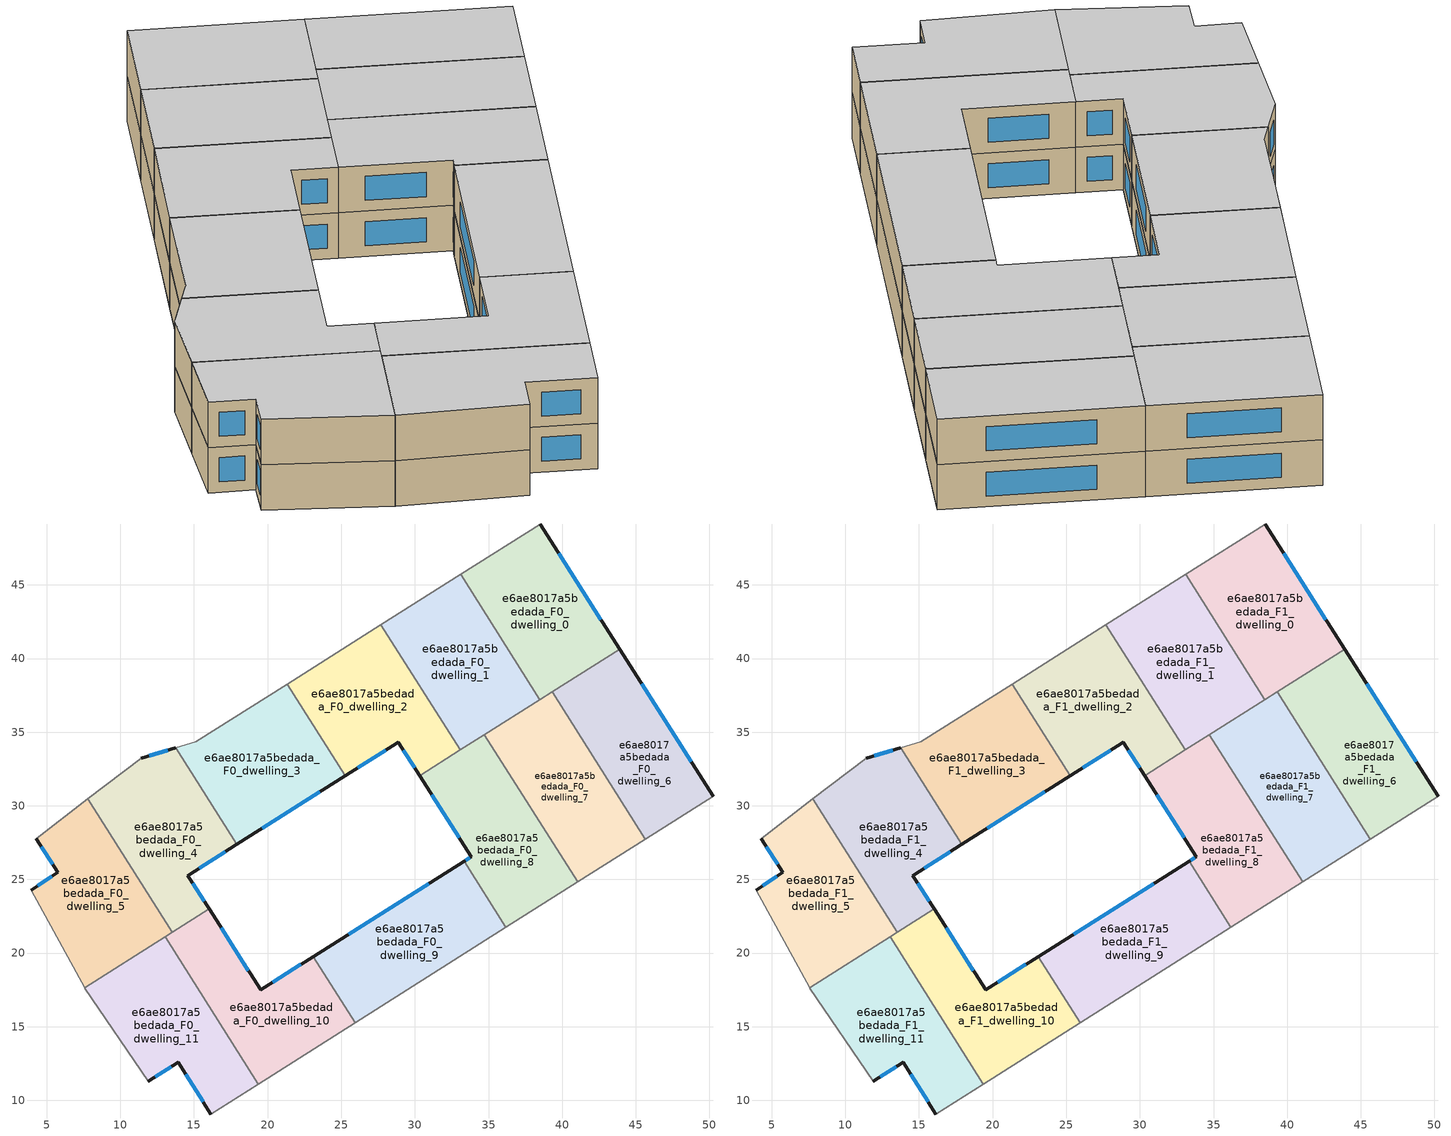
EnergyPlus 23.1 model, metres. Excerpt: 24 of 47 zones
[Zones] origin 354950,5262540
e6ae8017a5bedada_F0_dwelling_0
 floor ground (EU_floor_Construction): 38.5,49.13 43.91,40.64 38.49,37.21 33.1,45.72 z0
 wall outside (EU_wall_Construction): 43.91,40.64 38.5,49.13 z0:3
 wall to e6ae8017a5bedada_F0_dwelling_1 (EU_wall_Construction): 33.1,45.72 38.49,37.21 z0:3
 wall adiabatic (EU_wall_Construction): 38.5,49.13 33.1,45.72 z0:3
 wall to e6ae8017a5bedada_F0_dwelling_6 (EU_wall_Construction): 39.32,37.74 43.91,40.64 z0:3
 wall to e6ae8017a5bedada_F0_dwelling_7 (EU_wall_Construction): 38.49,37.21 39.32,37.74 z0:3
 window (EU_Window_Construction): 42.64,42.64 39.77,47.14 z0.7:2.3
e6ae8017a5bedada_F0_dwelling_1
 floor ground (EU_floor_Construction): 33.1,45.72 38.49,37.21 33.08,33.79 27.7,42.3 z0
 wall to e6ae8017a5bedada_F0_dwelling_2 (EU_wall_Construction): 27.7,42.3 33.08,33.79 z0:3
 wall adiabatic (EU_wall_Construction): 33.1,45.72 27.7,42.3 z0:3
 wall to e6ae8017a5bedada_F0_dwelling_7 (EU_wall_Construction): 34.72,34.83 38.49,37.21 z0:3
 wall to e6ae8017a5bedada_F0_dwelling_8 (EU_wall_Construction): 33.08,33.79 34.72,34.83 z0:3
e6ae8017a5bedada_F0_dwelling_10
 floor ground (EU_floor_Construction): 23.09,19.75 25.93,15.26 19.36,11.1 13.03,21.1 16.02,22.99 19.52,17.49 z0
 wall outside (EU_wall_Construction): 23.09,19.75 19.52,17.49 16.02,22.99 z0:3
 wall to e6ae8017a5bedada_F0_dwelling_9 (EU_wall_Construction): 25.93,15.26 23.09,19.75 z0:3
 wall adiabatic (EU_wall_Construction): 19.36,11.1 25.93,15.26 z0:3
 wall to e6ae8017a5bedada_F0_dwelling_11 (EU_wall_Construction): 13.03,21.1 19.36,11.1 z0:3
 wall to e6ae8017a5bedada_F0_dwelling_4 (EU_wall_Construction): 16.02,22.99 13.52,21.41 z0:3
 wall to e6ae8017a5bedada_F0_dwelling_5 (EU_wall_Construction): 13.52,21.41 13.03,21.1 z0:3
 window (EU_Window_Construction): 18.7,18.78 16.84,21.7 / 22.26,19.22 20.36,18.02 z0.7:2.3
e6ae8017a5bedada_F0_dwelling_11
 floor ground (EU_floor_Construction): 13.03,21.1 19.36,11.1 16.15,9.07 13.91,12.58 11.9,11.31 7.58,17.61 7.57,17.64 z0
 wall outside (EU_wall_Construction): 11.9,11.31 13.91,12.58 16.15,9.07 z0:3
 wall adiabatic (EU_wall_Construction): 16.15,9.07 19.36,11.1 / 7.57,17.64 7.58,17.61 11.9,11.31 z0:3
 wall to e6ae8017a5bedada_F0_dwelling_5 (EU_wall_Construction): 13.03,21.1 7.57,17.64 z0:3
 window (EU_Window_Construction): 14.44,11.76 15.62,9.89 / 12.37,11.61 13.44,12.28 z0.7:2.3
e6ae8017a5bedada_F0_dwelling_2
 floor ground (EU_floor_Construction): 27.7,42.3 33.08,33.79 30.32,32.04 28.88,34.32 25.27,32.03 21.32,38.26 z0
 wall outside (EU_wall_Construction): 25.27,32.03 28.88,34.32 30.32,32.04 z0:3
 wall to e6ae8017a5bedada_F0_dwelling_3 (EU_wall_Construction): 21.32,38.26 25.27,32.03 z0:3
 wall adiabatic (EU_wall_Construction): 27.7,42.3 21.32,38.26 z0:3
 wall to e6ae8017a5bedada_F0_dwelling_8 (EU_wall_Construction): 30.32,32.04 33.08,33.79 z0:3
 window (EU_Window_Construction): 29.22,33.78 29.98,32.58 / 26.12,32.57 28.03,33.78 z0.7:2.3
e6ae8017a5bedada_F0_dwelling_3
 floor ground (EU_floor_Construction): 21.32,38.26 25.27,32.03 17.92,27.38 13.77,33.94 15.12,34.34 z0
 wall outside (EU_wall_Construction): 17.92,27.38 25.27,32.03 z0:3
 wall to e6ae8017a5bedada_F0_dwelling_4 (EU_wall_Construction): 13.77,33.94 17.92,27.38 z0:3
 wall adiabatic (EU_wall_Construction): 21.32,38.26 15.12,34.34 13.77,33.94 z0:3
 window (EU_Window_Construction): 19.64,28.47 23.54,30.94 z0.7:2.3
e6ae8017a5bedada_F0_dwelling_4
 floor ground (EU_floor_Construction): 13.77,33.94 17.92,27.38 14.58,25.26 16.02,22.99 13.53,21.41 7.8,30.46 11.41,33.24 z0
 wall outside (EU_wall_Construction): 16.02,22.99 14.58,25.26 17.92,27.38 / 13.77,33.94 11.41,33.24 z0:3
 wall to e6ae8017a5bedada_F0_dwelling_5 (EU_wall_Construction): 7.8,30.46 13.53,21.41 z0:3
 wall adiabatic (EU_wall_Construction): 11.41,33.24 7.8,30.46 z0:3
 window (EU_Window_Construction): 15.36,25.76 17.13,26.88 / 15.68,23.52 14.91,24.73 / 13.21,33.77 11.96,33.4 z0.7:2.3
e6ae8017a5bedada_F0_dwelling_5
 floor ground (EU_floor_Construction): 7.8,30.46 13.53,21.41 7.57,17.64 3.95,24.27 5.76,25.49 4.29,27.76 z0
 wall outside (EU_wall_Construction): 4.29,27.76 5.76,25.49 3.95,24.27 z0:3
 wall adiabatic (EU_wall_Construction): 3.95,24.27 7.57,17.64 / 7.8,30.46 4.29,27.76 z0:3
 window (EU_Window_Construction): 5.34,25.21 4.37,24.56 / 4.64,27.23 5.42,26.03 z0.7:2.3
e6ae8017a5bedada_F0_dwelling_6
 floor ground (EU_floor_Construction): 43.91,40.64 50.26,30.66 45.65,27.74 39.32,37.74 z0
 wall outside (EU_wall_Construction): 50.26,30.66 43.91,40.64 z0:3
 wall to e6ae8017a5bedada_F0_dwelling_7 (EU_wall_Construction): 39.32,37.74 45.65,27.74 z0:3
 wall adiabatic (EU_wall_Construction): 45.65,27.74 50.26,30.66 z0:3
 window (EU_Window_Construction): 48.77,33.01 45.4,38.3 z0.7:2.3
e6ae8017a5bedada_F0_dwelling_7
 floor ground (EU_floor_Construction): 39.32,37.74 45.65,27.74 41.05,24.83 34.72,34.83 z0
 wall to e6ae8017a5bedada_F0_dwelling_8 (EU_wall_Construction): 34.72,34.83 41.05,24.83 z0:3
 wall adiabatic (EU_wall_Construction): 41.05,24.83 45.65,27.74 z0:3
e6ae8017a5bedada_F0_dwelling_8
 floor ground (EU_floor_Construction): 34.72,34.83 41.05,24.83 36.18,21.75 33.34,26.24 33.82,26.54 30.32,32.04 z0
 wall outside (EU_wall_Construction): 30.32,32.04 33.82,26.54 33.34,26.24 z0:3
 wall adiabatic (EU_wall_Construction): 36.18,21.75 41.05,24.83 z0:3
 wall to e6ae8017a5bedada_F0_dwelling_9 (EU_wall_Construction): 33.34,26.24 36.18,21.75 z0:3
 window (EU_Window_Construction): 33.71,26.47 33.45,26.31 / 31.14,30.75 33,27.84 z0.7:2.3
e6ae8017a5bedada_F0_dwelling_9
 floor ground (EU_floor_Construction): 33.34,26.24 36.18,21.75 25.93,15.26 23.09,19.75 z0
 wall outside (EU_wall_Construction): 33.34,26.24 23.09,19.75 z0:3
 wall adiabatic (EU_wall_Construction): 25.93,15.26 36.18,21.75 z0:3
 window (EU_Window_Construction): 30.93,24.72 25.5,21.28 z0.7:2.3
e6ae8017a5bedada_F1_dwelling_0
 floor to e6ae8017a5bedada_F0_dwelling_0 (EU_floor_Construction): 38.5,49.13 43.91,40.64 38.49,37.21 33.1,45.72 z3
 wall outside (EU_wall_Construction): 43.91,40.64 38.5,49.13 z3:6
 wall to e6ae8017a5bedada_F1_dwelling_1 (EU_wall_Construction): 33.1,45.72 38.49,37.21 z3:6
 wall adiabatic (EU_wall_Construction): 38.5,49.13 33.1,45.72 z3:6
 wall to e6ae8017a5bedada_F1_dwelling_6 (EU_wall_Construction): 39.32,37.74 43.91,40.64 z3:6
 wall to e6ae8017a5bedada_F1_dwelling_7 (EU_wall_Construction): 38.49,37.21 39.32,37.74 z3:6
 window (EU_Window_Construction): 42.64,42.64 39.77,47.14 z3.7:5.3
 ceiling to e6ae8017a5bedada_F2_dwelling_0 (EU_floor_Construction): 43.91,40.64 38.5,49.13 33.1,45.72 38.49,37.21 z6
e6ae8017a5bedada_F1_dwelling_1
 floor to e6ae8017a5bedada_F0_dwelling_1 (EU_floor_Construction): 33.1,45.72 38.49,37.21 33.08,33.79 27.7,42.3 z3
 wall to e6ae8017a5bedada_F1_dwelling_2 (EU_wall_Construction): 27.7,42.3 33.08,33.79 z3:6
 wall adiabatic (EU_wall_Construction): 33.1,45.72 27.7,42.3 z3:6
 wall to e6ae8017a5bedada_F1_dwelling_7 (EU_wall_Construction): 34.72,34.83 38.49,37.21 z3:6
 wall to e6ae8017a5bedada_F1_dwelling_8 (EU_wall_Construction): 33.08,33.79 34.72,34.83 z3:6
 ceiling to e6ae8017a5bedada_F2_dwelling_1 (EU_floor_Construction): 38.49,37.21 33.1,45.72 27.7,42.3 33.08,33.79 z6
e6ae8017a5bedada_F1_dwelling_10
 floor to e6ae8017a5bedada_F0_dwelling_10 (EU_floor_Construction): 23.09,19.75 25.93,15.26 19.36,11.1 13.03,21.1 16.02,22.99 19.52,17.49 z3
 wall outside (EU_wall_Construction): 23.09,19.75 19.52,17.49 16.02,22.99 z3:6
 wall to e6ae8017a5bedada_F1_dwelling_9 (EU_wall_Construction): 25.93,15.26 23.09,19.75 z3:6
 wall adiabatic (EU_wall_Construction): 19.36,11.1 25.93,15.26 z3:6
 wall to e6ae8017a5bedada_F1_dwelling_11 (EU_wall_Construction): 13.03,21.1 19.36,11.1 z3:6
 wall to e6ae8017a5bedada_F1_dwelling_4 (EU_wall_Construction): 16.02,22.99 13.52,21.41 z3:6
 wall to e6ae8017a5bedada_F1_dwelling_5 (EU_wall_Construction): 13.52,21.41 13.03,21.1 z3:6
 window (EU_Window_Construction): 18.7,18.78 16.84,21.7 / 22.26,19.22 20.36,18.02 z3.7:5.3
 ceiling to e6ae8017a5bedada_F2_dwelling_10 (EU_floor_Construction): 25.93,15.26 23.09,19.75 19.52,17.49 16.02,22.99 13.03,21.1 19.36,11.1 z6
e6ae8017a5bedada_F1_dwelling_11
 floor to e6ae8017a5bedada_F0_dwelling_11 (EU_floor_Construction): 13.03,21.1 19.36,11.1 16.15,9.07 13.91,12.58 11.9,11.31 7.58,17.61 7.57,17.64 z3
 wall outside (EU_wall_Construction): 11.9,11.31 13.91,12.58 16.15,9.07 z3:6
 wall adiabatic (EU_wall_Construction): 16.15,9.07 19.36,11.1 / 7.57,17.64 7.58,17.61 11.9,11.31 z3:6
 wall to e6ae8017a5bedada_F1_dwelling_5 (EU_wall_Construction): 13.03,21.1 7.57,17.64 z3:6
 window (EU_Window_Construction): 14.44,11.76 15.62,9.89 / 12.37,11.61 13.44,12.28 z3.7:5.3
 ceiling to e6ae8017a5bedada_F2_dwelling_11 (EU_floor_Construction): 19.36,11.1 13.03,21.1 7.57,17.64 7.58,17.61 11.9,11.31 13.91,12.58 16.15,9.07 z6
e6ae8017a5bedada_F1_dwelling_2
 floor to e6ae8017a5bedada_F0_dwelling_2 (EU_floor_Construction): 27.7,42.3 33.08,33.79 30.32,32.04 28.88,34.32 25.27,32.03 21.32,38.26 z3
 wall outside (EU_wall_Construction): 25.27,32.03 28.88,34.32 30.32,32.04 z3:6
 wall to e6ae8017a5bedada_F1_dwelling_3 (EU_wall_Construction): 21.32,38.26 25.27,32.03 z3:6
 wall adiabatic (EU_wall_Construction): 27.7,42.3 21.32,38.26 z3:6
 wall to e6ae8017a5bedada_F1_dwelling_8 (EU_wall_Construction): 30.32,32.04 33.08,33.79 z3:6
 window (EU_Window_Construction): 29.22,33.78 29.98,32.58 / 26.12,32.57 28.03,33.78 z3.7:5.3
 ceiling to e6ae8017a5bedada_F2_dwelling_2 (EU_floor_Construction): 33.08,33.79 27.7,42.3 21.32,38.26 25.27,32.03 28.88,34.32 30.32,32.04 z6
e6ae8017a5bedada_F1_dwelling_3
 floor to e6ae8017a5bedada_F0_dwelling_3 (EU_floor_Construction): 21.32,38.26 25.27,32.03 17.92,27.38 13.77,33.94 15.12,34.34 z3
 wall outside (EU_wall_Construction): 17.92,27.38 25.27,32.03 z3:6
 wall to e6ae8017a5bedada_F1_dwelling_4 (EU_wall_Construction): 13.77,33.94 17.92,27.38 z3:6
 wall adiabatic (EU_wall_Construction): 21.32,38.26 15.12,34.34 13.77,33.94 z3:6
 window (EU_Window_Construction): 19.64,28.47 23.54,30.94 z3.7:5.3
 ceiling to e6ae8017a5bedada_F2_dwelling_3 (EU_floor_Construction): 25.27,32.03 21.32,38.26 15.12,34.34 13.77,33.94 17.92,27.38 z6
e6ae8017a5bedada_F1_dwelling_4
 floor to e6ae8017a5bedada_F0_dwelling_4 (EU_floor_Construction): 13.77,33.94 17.92,27.38 14.58,25.26 16.02,22.99 13.53,21.41 7.8,30.46 11.41,33.24 z3
 wall outside (EU_wall_Construction): 16.02,22.99 14.58,25.26 17.92,27.38 / 13.77,33.94 11.41,33.24 z3:6
 wall to e6ae8017a5bedada_F1_dwelling_5 (EU_wall_Construction): 7.8,30.46 13.53,21.41 z3:6
 wall adiabatic (EU_wall_Construction): 11.41,33.24 7.8,30.46 z3:6
 window (EU_Window_Construction): 15.36,25.76 17.13,26.88 / 15.68,23.52 14.91,24.73 / 13.21,33.77 11.96,33.4 z3.7:5.3
 ceiling to e6ae8017a5bedada_F2_dwelling_4 (EU_floor_Construction): 16.02,22.99 14.58,25.26 17.92,27.38 13.77,33.94 11.41,33.24 7.8,30.46 13.53,21.41 z6
e6ae8017a5bedada_F1_dwelling_5
 floor to e6ae8017a5bedada_F0_dwelling_5 (EU_floor_Construction): 7.8,30.46 13.53,21.41 7.57,17.64 3.95,24.27 5.76,25.49 4.29,27.76 z3
 wall outside (EU_wall_Construction): 4.29,27.76 5.76,25.49 3.95,24.27 z3:6
 wall adiabatic (EU_wall_Construction): 3.95,24.27 7.57,17.64 / 7.8,30.46 4.29,27.76 z3:6
 window (EU_Window_Construction): 5.34,25.21 4.37,24.56 / 4.64,27.23 5.42,26.03 z3.7:5.3
 ceiling to e6ae8017a5bedada_F2_dwelling_5 (EU_floor_Construction): 13.53,21.41 7.8,30.46 4.29,27.76 5.76,25.49 3.95,24.27 7.57,17.64 z6
e6ae8017a5bedada_F1_dwelling_6
 floor to e6ae8017a5bedada_F0_dwelling_6 (EU_floor_Construction): 43.91,40.64 50.26,30.66 45.65,27.74 39.32,37.74 z3
 wall outside (EU_wall_Construction): 50.26,30.66 43.91,40.64 z3:6
 wall to e6ae8017a5bedada_F1_dwelling_7 (EU_wall_Construction): 39.32,37.74 45.65,27.74 z3:6
 wall adiabatic (EU_wall_Construction): 45.65,27.74 50.26,30.66 z3:6
 window (EU_Window_Construction): 48.77,33.01 45.4,38.3 z3.7:5.3
 ceiling to e6ae8017a5bedada_F2_dwelling_6 (EU_floor_Construction): 50.26,30.66 43.91,40.64 39.32,37.74 45.65,27.74 z6
e6ae8017a5bedada_F1_dwelling_7
 floor to e6ae8017a5bedada_F0_dwelling_7 (EU_floor_Construction): 39.32,37.74 45.65,27.74 41.05,24.83 34.72,34.83 z3
 wall to e6ae8017a5bedada_F1_dwelling_8 (EU_wall_Construction): 34.72,34.83 41.05,24.83 z3:6
 wall adiabatic (EU_wall_Construction): 41.05,24.83 45.65,27.74 z3:6
 ceiling to e6ae8017a5bedada_F2_dwelling_7 (EU_floor_Construction): 45.65,27.74 39.32,37.74 34.72,34.83 41.05,24.83 z6
e6ae8017a5bedada_F1_dwelling_8
 floor to e6ae8017a5bedada_F0_dwelling_8 (EU_floor_Construction): 34.72,34.83 41.05,24.83 36.18,21.75 33.34,26.24 33.82,26.54 30.32,32.04 z3
 wall outside (EU_wall_Construction): 30.32,32.04 33.82,26.54 33.34,26.24 z3:6
 wall adiabatic (EU_wall_Construction): 36.18,21.75 41.05,24.83 z3:6
 wall to e6ae8017a5bedada_F1_dwelling_9 (EU_wall_Construction): 33.34,26.24 36.18,21.75 z3:6
 window (EU_Window_Construction): 33.71,26.47 33.45,26.31 / 31.14,30.75 33,27.84 z3.7:5.3
 ceiling to e6ae8017a5bedada_F2_dwelling_8 (EU_floor_Construction): 41.05,24.83 34.72,34.83 30.32,32.04 33.82,26.54 33.34,26.24 36.18,21.75 z6
e6ae8017a5bedada_F1_dwelling_9
 floor to e6ae8017a5bedada_F0_dwelling_9 (EU_floor_Construction): 33.34,26.24 36.18,21.75 25.93,15.26 23.09,19.75 z3
 wall outside (EU_wall_Construction): 33.34,26.24 23.09,19.75 z3:6
 wall adiabatic (EU_wall_Construction): 25.93,15.26 36.18,21.75 z3:6
 window (EU_Window_Construction): 30.93,24.72 25.5,21.28 z3.7:5.3
 ceiling to e6ae8017a5bedada_F2_dwelling_9 (EU_floor_Construction): 36.18,21.75 33.34,26.24 23.09,19.75 25.93,15.26 z6
[Building]
EU S2 Campaign: North Axis=0; Terrain=City; Solar Distribution=FullExterior
[Site:Location]
Budapest.Ferenc.Liszt.Intl.AP: Latitude=47.437; Longitude=19.256; Time Zone=1; Elevation=185
[SizingPeriod:WeatherFileDays]
AnnualSizingPeriod: Begin Month=1; Begin Day of Month=1; End Month=12; End Day of Month=31; Day of Week for Start Day=Monday; Use Weather File Daylight Saving Period=No; Use Weather File Rain and Snow Indicators=No
[MATERIAL]
EU_InternalMass_Material: Roughness=MediumRough; Thickness=0.1; Conductivity=1; Density=1800; Specific Heat=900; Thermal Absorptance=0.9; Solar Absorptance=0.7; Visible Absorptance=0.7
[MATERIAL:NOMASS] Roughness=MediumRough; Thermal Absorptance=0.9; Solar Absorptance=0.7; Visible Absorptance=0.7
Name | Thermal Resistance
EU_wall_NoMass | 0.832559
EU_floor_NoMass | 0.872794
[WINDOWMATERIAL:SIMPLEGLAZINGSYSTEM]
EU_Window_SimpleGlazing: UFactor=2.79869; Solar Heat Gain Coefficient=0.75; Visible Transmittance=0.75
[CONSTRUCTION]
EU_wall_Construction: EU_wall_NoMass
EU_floor_Construction: EU_floor_NoMass
EU_Window_Construction: EU_Window_SimpleGlazing
EU_InternalMass_Construction: EU_InternalMass_Material
[ZONE] Type=1; Multiplier=1; Ceiling Height=autocalculate; Floor Area=autocalculate; Part of Total Floor Area=Yes
Name | Volume
e6ae8017a5bedada_F0_dwelling_0; e6ae8017a5bedada_F1_dwelling_0 | 193.275
e6ae8017a5bedada_F0_dwelling_1; e6ae8017a5bedada_F1_dwelling_1 | 193.283
e6ae8017a5bedada_F0_dwelling_10; e6ae8017a5bedada_F1_dwelling_10; e6ae8017a5bedada_F0_dwelling_3; e6ae8017a5bedada_F1_dwelling_3; e6ae8017a5bedada_F0_dwelling_6; e6ae8017a5bedada_F1_dwelling_6 | 193.284
e6ae8017a5bedada_F0_dwelling_11; e6ae8017a5bedada_F1_dwelling_11 | 193.301
e6ae8017a5bedada_F0_dwelling_2; e6ae8017a5bedada_F1_dwelling_2 | 193.288
e6ae8017a5bedada_F0_dwelling_4; e6ae8017a5bedada_F1_dwelling_4 | 193.29
e6ae8017a5bedada_F0_dwelling_5; e6ae8017a5bedada_F1_dwelling_5; e6ae8017a5bedada_F0_dwelling_8; e6ae8017a5bedada_F1_dwelling_8 | 193.295
e6ae8017a5bedada_F0_dwelling_7; e6ae8017a5bedada_F1_dwelling_7 | 193.289
e6ae8017a5bedada_F0_dwelling_9; e6ae8017a5bedada_F1_dwelling_9 | 193.302
[INTERNALMASS] Construction=EU_InternalMass_Construction
Name | Zone or ZoneList | Surface Area
e6ae8017a5bedada_F0_dwelling_0_EU_InternalMass | e6ae8017a5bedada_F0_dwelling_0 | 64.4249
e6ae8017a5bedada_F0_dwelling_1_EU_InternalMass | e6ae8017a5bedada_F0_dwelling_1 | 64.4277
e6ae8017a5bedada_F0_dwelling_2_EU_InternalMass | e6ae8017a5bedada_F0_dwelling_2 | 64.4294
e6ae8017a5bedada_F0_dwelling_3_EU_InternalMass | e6ae8017a5bedada_F0_dwelling_3 | 64.4283
e6ae8017a5bedada_F0_dwelling_4_EU_InternalMass | e6ae8017a5bedada_F0_dwelling_4 | 64.4299
e6ae8017a5bedada_F0_dwelling_5_EU_InternalMass | e6ae8017a5bedada_F0_dwelling_5 | 64.4314
e6ae8017a5bedada_F0_dwelling_6_EU_InternalMass | e6ae8017a5bedada_F0_dwelling_6 | 64.4282
e6ae8017a5bedada_F0_dwelling_7_EU_InternalMass | e6ae8017a5bedada_F0_dwelling_7 | 64.4297
e6ae8017a5bedada_F0_dwelling_8_EU_InternalMass | e6ae8017a5bedada_F0_dwelling_8 | 64.4316
e6ae8017a5bedada_F0_dwelling_9_EU_InternalMass | e6ae8017a5bedada_F0_dwelling_9 | 64.4338
e6ae8017a5bedada_F0_dwelling_10_EU_InternalMass | e6ae8017a5bedada_F0_dwelling_10 | 64.4281
e6ae8017a5bedada_F0_dwelling_11_EU_InternalMass | e6ae8017a5bedada_F0_dwelling_11 | 64.4335
e6ae8017a5bedada_F1_dwelling_0_EU_InternalMass | e6ae8017a5bedada_F1_dwelling_0 | 64.4249
e6ae8017a5bedada_F1_dwelling_1_EU_InternalMass | e6ae8017a5bedada_F1_dwelling_1 | 64.4277
e6ae8017a5bedada_F1_dwelling_2_EU_InternalMass | e6ae8017a5bedada_F1_dwelling_2 | 64.4294
e6ae8017a5bedada_F1_dwelling_3_EU_InternalMass | e6ae8017a5bedada_F1_dwelling_3 | 64.4283
e6ae8017a5bedada_F1_dwelling_4_EU_InternalMass | e6ae8017a5bedada_F1_dwelling_4 | 64.4299
e6ae8017a5bedada_F1_dwelling_5_EU_InternalMass | e6ae8017a5bedada_F1_dwelling_5 | 64.4314
e6ae8017a5bedada_F1_dwelling_6_EU_InternalMass | e6ae8017a5bedada_F1_dwelling_6 | 64.4282
e6ae8017a5bedada_F1_dwelling_7_EU_InternalMass | e6ae8017a5bedada_F1_dwelling_7 | 64.4297
e6ae8017a5bedada_F1_dwelling_8_EU_InternalMass | e6ae8017a5bedada_F1_dwelling_8 | 64.4316
e6ae8017a5bedada_F1_dwelling_9_EU_InternalMass | e6ae8017a5bedada_F1_dwelling_9 | 64.4338
e6ae8017a5bedada_F1_dwelling_10_EU_InternalMass | e6ae8017a5bedada_F1_dwelling_10 | 64.4281
e6ae8017a5bedada_F1_dwelling_11_EU_InternalMass | e6ae8017a5bedada_F1_dwelling_11 | 64.4335
[OTHEREQUIPMENT] Fuel Type=Electricity; Design Level Calculation Method=Watts/Area; Power per Zone Floor Area=1; Fraction Latent=0; Fraction Radiant=0; Fraction Lost=0; Carbon Dioxide Generation Rate=0; EndUse Subcategory=EU_Step8_InternalGains
Name | Zone or ZoneList or Space or SpaceList | Schedule
EU_Step8_InternalGain_e6ae8017a5bedada_F0_dwelling_0_f000 | e6ae8017a5bedada_F0_dwelling_0 | EU_Step8_GainSchedule_e6ae8017a5bedada_F0_dwelling_0_f000
EU_Step8_InternalGain_e6ae8017a5bedada_F0_dwelling_1_f000 | e6ae8017a5bedada_F0_dwelling_1 | EU_Step8_GainSchedule_e6ae8017a5bedada_F0_dwelling_1_f000
EU_Step8_InternalGain_e6ae8017a5bedada_F0_dwelling_2_f000 | e6ae8017a5bedada_F0_dwelling_2 | EU_Step8_GainSchedule_e6ae8017a5bedada_F0_dwelling_2_f000
EU_Step8_InternalGain_e6ae8017a5bedada_F0_dwelling_3_f000 | e6ae8017a5bedada_F0_dwelling_3 | EU_Step8_GainSchedule_e6ae8017a5bedada_F0_dwelling_3_f000
EU_Step8_InternalGain_e6ae8017a5bedada_F0_dwelling_4_f000 | e6ae8017a5bedada_F0_dwelling_4 | EU_Step8_GainSchedule_e6ae8017a5bedada_F0_dwelling_4_f000
EU_Step8_InternalGain_e6ae8017a5bedada_F0_dwelling_5_f000 | e6ae8017a5bedada_F0_dwelling_5 | EU_Step8_GainSchedule_e6ae8017a5bedada_F0_dwelling_5_f000
EU_Step8_InternalGain_e6ae8017a5bedada_F0_dwelling_6_f000 | e6ae8017a5bedada_F0_dwelling_6 | EU_Step8_GainSchedule_e6ae8017a5bedada_F0_dwelling_6_f000
EU_Step8_InternalGain_e6ae8017a5bedada_F0_dwelling_7_f000 | e6ae8017a5bedada_F0_dwelling_7 | EU_Step8_GainSchedule_e6ae8017a5bedada_F0_dwelling_7_f000
EU_Step8_InternalGain_e6ae8017a5bedada_F0_dwelling_8_f000 | e6ae8017a5bedada_F0_dwelling_8 | EU_Step8_GainSchedule_e6ae8017a5bedada_F0_dwelling_8_f000
EU_Step8_InternalGain_e6ae8017a5bedada_F0_dwelling_9_f000 | e6ae8017a5bedada_F0_dwelling_9 | EU_Step8_GainSchedule_e6ae8017a5bedada_F0_dwelling_9_f000
EU_Step8_InternalGain_e6ae8017a5bedada_F0_dwelling_10_f000 | e6ae8017a5bedada_F0_dwelling_10 | EU_Step8_GainSchedule_e6ae8017a5bedada_F0_dwelling_10_f000
EU_Step8_InternalGain_e6ae8017a5bedada_F0_dwelling_11_f000 | e6ae8017a5bedada_F0_dwelling_11 | EU_Step8_GainSchedule_e6ae8017a5bedada_F0_dwelling_11_f000
EU_Step8_InternalGain_e6ae8017a5bedada_F1_dwelling_0_f000 | e6ae8017a5bedada_F1_dwelling_0 | EU_Step8_GainSchedule_e6ae8017a5bedada_F1_dwelling_0_f000
EU_Step8_InternalGain_e6ae8017a5bedada_F1_dwelling_1_f000 | e6ae8017a5bedada_F1_dwelling_1 | EU_Step8_GainSchedule_e6ae8017a5bedada_F1_dwelling_1_f000
EU_Step8_InternalGain_e6ae8017a5bedada_F1_dwelling_2_f000 | e6ae8017a5bedada_F1_dwelling_2 | EU_Step8_GainSchedule_e6ae8017a5bedada_F1_dwelling_2_f000
EU_Step8_InternalGain_e6ae8017a5bedada_F1_dwelling_3_f000 | e6ae8017a5bedada_F1_dwelling_3 | EU_Step8_GainSchedule_e6ae8017a5bedada_F1_dwelling_3_f000
EU_Step8_InternalGain_e6ae8017a5bedada_F1_dwelling_4_f000 | e6ae8017a5bedada_F1_dwelling_4 | EU_Step8_GainSchedule_e6ae8017a5bedada_F1_dwelling_4_f000
EU_Step8_InternalGain_e6ae8017a5bedada_F1_dwelling_5_f000 | e6ae8017a5bedada_F1_dwelling_5 | EU_Step8_GainSchedule_e6ae8017a5bedada_F1_dwelling_5_f000
EU_Step8_InternalGain_e6ae8017a5bedada_F1_dwelling_6_f000 | e6ae8017a5bedada_F1_dwelling_6 | EU_Step8_GainSchedule_e6ae8017a5bedada_F1_dwelling_6_f000
EU_Step8_InternalGain_e6ae8017a5bedada_F1_dwelling_7_f000 | e6ae8017a5bedada_F1_dwelling_7 | EU_Step8_GainSchedule_e6ae8017a5bedada_F1_dwelling_7_f000
EU_Step8_InternalGain_e6ae8017a5bedada_F1_dwelling_8_f000 | e6ae8017a5bedada_F1_dwelling_8 | EU_Step8_GainSchedule_e6ae8017a5bedada_F1_dwelling_8_f000
EU_Step8_InternalGain_e6ae8017a5bedada_F1_dwelling_9_f000 | e6ae8017a5bedada_F1_dwelling_9 | EU_Step8_GainSchedule_e6ae8017a5bedada_F1_dwelling_9_f000
EU_Step8_InternalGain_e6ae8017a5bedada_F1_dwelling_10_f000 | e6ae8017a5bedada_F1_dwelling_10 | EU_Step8_GainSchedule_e6ae8017a5bedada_F1_dwelling_10_f000
EU_Step8_InternalGain_e6ae8017a5bedada_F1_dwelling_11_f000 | e6ae8017a5bedada_F1_dwelling_11 | EU_Step8_GainSchedule_e6ae8017a5bedada_F1_dwelling_11_f000
[ZONEVENTILATION:DESIGNFLOWRATE] Schedule=EU_AlwaysOn; Design Flow Rate Calculation Method=AirChanges/Hour; Air Changes per Hour=0.475469; Ventilation Type=Natural; Fan Pressure Rise=0; Fan Total Efficiency=1; Constant Term Coefficient=1; Temperature Term Coefficient=0; Velocity Term Coefficient=0; Velocity Squared Term Coefficient=0; Minimum Indoor Temperature=-100; Maximum Indoor Temperature=100; Delta Temperature=-100; Minimum Outdoor Temperature=-100; Maximum Outdoor Temperature=100; Maximum Wind Speed=40
Name | Zone or ZoneList or Space or SpaceList
EU_ConstantAir_e6ae8017a5bedada_F0_dwelling_0 | e6ae8017a5bedada_F0_dwelling_0
EU_ConstantAir_e6ae8017a5bedada_F0_dwelling_1 | e6ae8017a5bedada_F0_dwelling_1
EU_ConstantAir_e6ae8017a5bedada_F0_dwelling_2 | e6ae8017a5bedada_F0_dwelling_2
EU_ConstantAir_e6ae8017a5bedada_F0_dwelling_3 | e6ae8017a5bedada_F0_dwelling_3
EU_ConstantAir_e6ae8017a5bedada_F0_dwelling_4 | e6ae8017a5bedada_F0_dwelling_4
EU_ConstantAir_e6ae8017a5bedada_F0_dwelling_5 | e6ae8017a5bedada_F0_dwelling_5
EU_ConstantAir_e6ae8017a5bedada_F0_dwelling_6 | e6ae8017a5bedada_F0_dwelling_6
EU_ConstantAir_e6ae8017a5bedada_F0_dwelling_7 | e6ae8017a5bedada_F0_dwelling_7
EU_ConstantAir_e6ae8017a5bedada_F0_dwelling_8 | e6ae8017a5bedada_F0_dwelling_8
EU_ConstantAir_e6ae8017a5bedada_F0_dwelling_9 | e6ae8017a5bedada_F0_dwelling_9
EU_ConstantAir_e6ae8017a5bedada_F0_dwelling_10 | e6ae8017a5bedada_F0_dwelling_10
EU_ConstantAir_e6ae8017a5bedada_F0_dwelling_11 | e6ae8017a5bedada_F0_dwelling_11
EU_ConstantAir_e6ae8017a5bedada_F1_dwelling_0 | e6ae8017a5bedada_F1_dwelling_0
EU_ConstantAir_e6ae8017a5bedada_F1_dwelling_1 | e6ae8017a5bedada_F1_dwelling_1
EU_ConstantAir_e6ae8017a5bedada_F1_dwelling_2 | e6ae8017a5bedada_F1_dwelling_2
EU_ConstantAir_e6ae8017a5bedada_F1_dwelling_3 | e6ae8017a5bedada_F1_dwelling_3
EU_ConstantAir_e6ae8017a5bedada_F1_dwelling_4 | e6ae8017a5bedada_F1_dwelling_4
EU_ConstantAir_e6ae8017a5bedada_F1_dwelling_5 | e6ae8017a5bedada_F1_dwelling_5
EU_ConstantAir_e6ae8017a5bedada_F1_dwelling_6 | e6ae8017a5bedada_F1_dwelling_6
EU_ConstantAir_e6ae8017a5bedada_F1_dwelling_7 | e6ae8017a5bedada_F1_dwelling_7
EU_ConstantAir_e6ae8017a5bedada_F1_dwelling_8 | e6ae8017a5bedada_F1_dwelling_8
EU_ConstantAir_e6ae8017a5bedada_F1_dwelling_9 | e6ae8017a5bedada_F1_dwelling_9
EU_ConstantAir_e6ae8017a5bedada_F1_dwelling_10 | e6ae8017a5bedada_F1_dwelling_10
EU_ConstantAir_e6ae8017a5bedada_F1_dwelling_11 | e6ae8017a5bedada_F1_dwelling_11
[HVACTEMPLATE:THERMOSTAT] Constant Heating Setpoint=20; Constant Cooling Setpoint=50
EU_HeatOnly_e6ae8017a5bedada_F0_dwelling_0; EU_HeatOnly_e6ae8017a5bedada_F0_dwelling_1; EU_HeatOnly_e6ae8017a5bedada_F0_dwelling_2; EU_HeatOnly_e6ae8017a5bedada_F0_dwelling_3; EU_HeatOnly_e6ae8017a5bedada_F0_dwelling_4; EU_HeatOnly_e6ae8017a5bedada_F0_dwelling_5; EU_HeatOnly_e6ae8017a5bedada_F0_dwelling_6; EU_HeatOnly_e6ae8017a5bedada_F0_dwelling_7; EU_HeatOnly_e6ae8017a5bedada_F0_dwelling_8; EU_HeatOnly_e6ae8017a5bedada_F0_dwelling_9; EU_HeatOnly_e6ae8017a5bedada_F0_dwelling_10; EU_HeatOnly_e6ae8017a5bedada_F0_dwelling_11; EU_HeatOnly_e6ae8017a5bedada_F1_dwelling_0; EU_HeatOnly_e6ae8017a5bedada_F1_dwelling_1; EU_HeatOnly_e6ae8017a5bedada_F1_dwelling_2; EU_HeatOnly_e6ae8017a5bedada_F1_dwelling_3; EU_HeatOnly_e6ae8017a5bedada_F1_dwelling_4; EU_HeatOnly_e6ae8017a5bedada_F1_dwelling_5; EU_HeatOnly_e6ae8017a5bedada_F1_dwelling_6; EU_HeatOnly_e6ae8017a5bedada_F1_dwelling_7; EU_HeatOnly_e6ae8017a5bedada_F1_dwelling_8; EU_HeatOnly_e6ae8017a5bedada_F1_dwelling_9; EU_HeatOnly_e6ae8017a5bedada_F1_dwelling_10; EU_HeatOnly_e6ae8017a5bedada_F1_dwelling_11; EU_HeatOnly_e6ae8017a5bedada_F2_dwelling_0; EU_HeatOnly_e6ae8017a5bedada_F2_dwelling_1; EU_HeatOnly_e6ae8017a5bedada_F2_dwelling_2; EU_HeatOnly_e6ae8017a5bedada_F2_dwelling_3; EU_HeatOnly_e6ae8017a5bedada_F2_dwelling_4; EU_HeatOnly_e6ae8017a5bedada_F2_dwelling_5; EU_HeatOnly_e6ae8017a5bedada_F2_dwelling_6; EU_HeatOnly_e6ae8017a5bedada_F2_dwelling_7; EU_HeatOnly_e6ae8017a5bedada_F2_dwelling_8; EU_HeatOnly_e6ae8017a5bedada_F2_dwelling_9; EU_HeatOnly_e6ae8017a5bedada_F2_dwelling_10; EU_HeatOnly_e6ae8017a5bedada_F2_dwelling_11; EU_HeatOnly_e6ae8017a5bedada_F3_dwelling_0; EU_HeatOnly_e6ae8017a5bedada_F3_dwelling_1; EU_HeatOnly_e6ae8017a5bedada_F3_dwelling_2; EU_HeatOnly_e6ae8017a5bedada_F3_dwelling_3; EU_HeatOnly_e6ae8017a5bedada_F3_dwelling_4; EU_HeatOnly_e6ae8017a5bedada_F3_dwelling_5; EU_HeatOnly_e6ae8017a5bedada_F3_dwelling_6; EU_HeatOnly_e6ae8017a5bedada_F3_dwelling_7; EU_HeatOnly_e6ae8017a5bedada_F3_dwelling_8; EU_HeatOnly_e6ae8017a5bedada_F3_dwelling_9; EU_HeatOnly_e6ae8017a5bedada_F3_dwelling_10
[HVACTEMPLATE:ZONE:IDEALLOADSAIRSYSTEM] System Availability Schedule=EU_AlwaysOn; Maximum Heating Supply Air Temperature=50; Minimum Cooling Supply Air Temperature=13; Maximum Heating Supply Air Humidity Ratio=0.0156; Minimum Cooling Supply Air Humidity Ratio=0.0077; Heating Limit=NoLimit; Cooling Limit=NoLimit; Heating Availability Schedule=EU_AlwaysOn; Cooling Availability Schedule=EU_CoolingOff; Dehumidification Control Type=ConstantSensibleHeatRatio; Cooling Sensible Heat Ratio=0.7; Dehumidification Setpoint=60; Humidification Control Type=None; Humidification Setpoint=30; Outdoor Air Method=None; Outdoor Air Flow Rate per Person=0.00944; Outdoor Air Flow Rate per Zone Floor Area=0; Outdoor Air Flow Rate per Zone=0; Demand Controlled Ventilation Type=None; Outdoor Air Economizer Type=NoEconomizer; Heat Recovery Type=None; Sensible Heat Recovery Effectiveness=0.7; Latent Heat Recovery Effectiveness=0.65
Name | Template Thermostat
e6ae8017a5bedada_F0_dwelling_0 | EU_HeatOnly_e6ae8017a5bedada_F0_dwelling_0
e6ae8017a5bedada_F0_dwelling_1 | EU_HeatOnly_e6ae8017a5bedada_F0_dwelling_1
e6ae8017a5bedada_F0_dwelling_2 | EU_HeatOnly_e6ae8017a5bedada_F0_dwelling_2
e6ae8017a5bedada_F0_dwelling_3 | EU_HeatOnly_e6ae8017a5bedada_F0_dwelling_3
e6ae8017a5bedada_F0_dwelling_4 | EU_HeatOnly_e6ae8017a5bedada_F0_dwelling_4
e6ae8017a5bedada_F0_dwelling_5 | EU_HeatOnly_e6ae8017a5bedada_F0_dwelling_5
e6ae8017a5bedada_F0_dwelling_6 | EU_HeatOnly_e6ae8017a5bedada_F0_dwelling_6
e6ae8017a5bedada_F0_dwelling_7 | EU_HeatOnly_e6ae8017a5bedada_F0_dwelling_7
e6ae8017a5bedada_F0_dwelling_8 | EU_HeatOnly_e6ae8017a5bedada_F0_dwelling_8
e6ae8017a5bedada_F0_dwelling_9 | EU_HeatOnly_e6ae8017a5bedada_F0_dwelling_9
e6ae8017a5bedada_F0_dwelling_10 | EU_HeatOnly_e6ae8017a5bedada_F0_dwelling_10
e6ae8017a5bedada_F0_dwelling_11 | EU_HeatOnly_e6ae8017a5bedada_F0_dwelling_11
e6ae8017a5bedada_F1_dwelling_0 | EU_HeatOnly_e6ae8017a5bedada_F1_dwelling_0
e6ae8017a5bedada_F1_dwelling_1 | EU_HeatOnly_e6ae8017a5bedada_F1_dwelling_1
e6ae8017a5bedada_F1_dwelling_2 | EU_HeatOnly_e6ae8017a5bedada_F1_dwelling_2
e6ae8017a5bedada_F1_dwelling_3 | EU_HeatOnly_e6ae8017a5bedada_F1_dwelling_3
e6ae8017a5bedada_F1_dwelling_4 | EU_HeatOnly_e6ae8017a5bedada_F1_dwelling_4
e6ae8017a5bedada_F1_dwelling_5 | EU_HeatOnly_e6ae8017a5bedada_F1_dwelling_5
e6ae8017a5bedada_F1_dwelling_6 | EU_HeatOnly_e6ae8017a5bedada_F1_dwelling_6
e6ae8017a5bedada_F1_dwelling_7 | EU_HeatOnly_e6ae8017a5bedada_F1_dwelling_7
e6ae8017a5bedada_F1_dwelling_8 | EU_HeatOnly_e6ae8017a5bedada_F1_dwelling_8
e6ae8017a5bedada_F1_dwelling_9 | EU_HeatOnly_e6ae8017a5bedada_F1_dwelling_9
e6ae8017a5bedada_F1_dwelling_10 | EU_HeatOnly_e6ae8017a5bedada_F1_dwelling_10
e6ae8017a5bedada_F1_dwelling_11 | EU_HeatOnly_e6ae8017a5bedada_F1_dwelling_11
[SIZING:ZONE] Zone Cooling Design Supply Air Temperature Input Method=SupplyAirTemperature; Zone Cooling Design Supply Air Temperature=13; Zone Heating Design Supply Air Temperature Input Method=SupplyAirTemperature; Zone Heating Design Supply Air Temperature=50; Zone Cooling Design Supply Air Humidity Ratio=0.008; Zone Heating Design Supply Air Humidity Ratio=0.008; Cooling Design Air Flow Method=DesignDay; Cooling Design Air Flow Rate=0; Cooling Minimum Air Flow per Zone Floor Area=0.000762; Cooling Minimum Air Flow=0; Cooling Minimum Air Flow Fraction=0.2; Heating Design Air Flow Method=DesignDay; Heating Design Air Flow Rate=0; Heating Maximum Air Flow per Zone Floor Area=0.002032; Heating Maximum Air Flow=0.141576; Heating Maximum Air Flow Fraction=0.3; Account for Dedicated Outdoor Air System=No; Dedicated Outdoor Air System Control Strategy=NeutralSupplyAir; Dedicated Outdoor Air Low Setpoint Temperature for Design=autosize; Dedicated Outdoor Air High Setpoint Temperature for Design=autosize; Zone Load Sizing Method=Sensible Load Only No Latent Load; Zone Latent Cooling Design Supply Air Humidity Ratio Input Method=HumidityRatioDifference; Zone Cooling Design Supply Air Humidity Ratio Difference=0.005; Zone Latent Heating Design Supply Air Humidity Ratio Input Method=HumidityRatioDifference; Zone Humidification Design Supply Air Humidity Ratio Difference=0.005
e6ae8017a5bedada_F0_dwelling_0; e6ae8017a5bedada_F0_dwelling_1; e6ae8017a5bedada_F0_dwelling_2; e6ae8017a5bedada_F0_dwelling_3; e6ae8017a5bedada_F0_dwelling_4; e6ae8017a5bedada_F0_dwelling_5; e6ae8017a5bedada_F0_dwelling_6; e6ae8017a5bedada_F0_dwelling_7; e6ae8017a5bedada_F0_dwelling_8; e6ae8017a5bedada_F0_dwelling_9; e6ae8017a5bedada_F0_dwelling_10; e6ae8017a5bedada_F0_dwelling_11; e6ae8017a5bedada_F1_dwelling_0; e6ae8017a5bedada_F1_dwelling_1; e6ae8017a5bedada_F1_dwelling_2; e6ae8017a5bedada_F1_dwelling_3; e6ae8017a5bedada_F1_dwelling_4; e6ae8017a5bedada_F1_dwelling_5; e6ae8017a5bedada_F1_dwelling_6; e6ae8017a5bedada_F1_dwelling_7; e6ae8017a5bedada_F1_dwelling_8; e6ae8017a5bedada_F1_dwelling_9; e6ae8017a5bedada_F1_dwelling_10; e6ae8017a5bedada_F1_dwelling_11
[SCHEDULE:CONSTANT]
Name | Hourly Value
EU_AlwaysOn | 1
EU_CoolingOff | 0
[SCHEDULE:FILE] Column Number=1; Rows to Skip at Top=0; Number of Hours of Data=8760; Column Separator=Comma; Interpolate to Timestep=No; Minutes per Item=60; Adjust Schedule for Daylight Savings=Yes
Name | File
EU_Step8_GainSchedule_e6ae8017a5bedada_F0_dwelling_0_f000 | ../../schedules/e6ae8017a5bedada/e6ae8017a5bedada_F0_dwelling_0_f000_gain.csv
EU_Step8_GainSchedule_e6ae8017a5bedada_F0_dwelling_1_f000 | ../../schedules/e6ae8017a5bedada/e6ae8017a5bedada_F0_dwelling_1_f000_gain.csv
EU_Step8_GainSchedule_e6ae8017a5bedada_F0_dwelling_2_f000 | ../../schedules/e6ae8017a5bedada/e6ae8017a5bedada_F0_dwelling_2_f000_gain.csv
EU_Step8_GainSchedule_e6ae8017a5bedada_F0_dwelling_3_f000 | ../../schedules/e6ae8017a5bedada/e6ae8017a5bedada_F0_dwelling_3_f000_gain.csv
EU_Step8_GainSchedule_e6ae8017a5bedada_F0_dwelling_4_f000 | ../../schedules/e6ae8017a5bedada/e6ae8017a5bedada_F0_dwelling_4_f000_gain.csv
EU_Step8_GainSchedule_e6ae8017a5bedada_F0_dwelling_5_f000 | ../../schedules/e6ae8017a5bedada/e6ae8017a5bedada_F0_dwelling_5_f000_gain.csv
EU_Step8_GainSchedule_e6ae8017a5bedada_F0_dwelling_6_f000 | ../../schedules/e6ae8017a5bedada/e6ae8017a5bedada_F0_dwelling_6_f000_gain.csv
EU_Step8_GainSchedule_e6ae8017a5bedada_F0_dwelling_7_f000 | ../../schedules/e6ae8017a5bedada/e6ae8017a5bedada_F0_dwelling_7_f000_gain.csv
EU_Step8_GainSchedule_e6ae8017a5bedada_F0_dwelling_8_f000 | ../../schedules/e6ae8017a5bedada/e6ae8017a5bedada_F0_dwelling_8_f000_gain.csv
EU_Step8_GainSchedule_e6ae8017a5bedada_F0_dwelling_9_f000 | ../../schedules/e6ae8017a5bedada/e6ae8017a5bedada_F0_dwelling_9_f000_gain.csv
EU_Step8_GainSchedule_e6ae8017a5bedada_F0_dwelling_10_f000 | ../../schedules/e6ae8017a5bedada/e6ae8017a5bedada_F0_dwelling_10_f000_gain.csv
EU_Step8_GainSchedule_e6ae8017a5bedada_F0_dwelling_11_f000 | ../../schedules/e6ae8017a5bedada/e6ae8017a5bedada_F0_dwelling_11_f000_gain.csv
EU_Step8_GainSchedule_e6ae8017a5bedada_F1_dwelling_0_f000 | ../../schedules/e6ae8017a5bedada/e6ae8017a5bedada_F1_dwelling_0_f000_gain.csv
EU_Step8_GainSchedule_e6ae8017a5bedada_F1_dwelling_1_f000 | ../../schedules/e6ae8017a5bedada/e6ae8017a5bedada_F1_dwelling_1_f000_gain.csv
EU_Step8_GainSchedule_e6ae8017a5bedada_F1_dwelling_2_f000 | ../../schedules/e6ae8017a5bedada/e6ae8017a5bedada_F1_dwelling_2_f000_gain.csv
EU_Step8_GainSchedule_e6ae8017a5bedada_F1_dwelling_3_f000 | ../../schedules/e6ae8017a5bedada/e6ae8017a5bedada_F1_dwelling_3_f000_gain.csv
EU_Step8_GainSchedule_e6ae8017a5bedada_F1_dwelling_4_f000 | ../../schedules/e6ae8017a5bedada/e6ae8017a5bedada_F1_dwelling_4_f000_gain.csv
EU_Step8_GainSchedule_e6ae8017a5bedada_F1_dwelling_5_f000 | ../../schedules/e6ae8017a5bedada/e6ae8017a5bedada_F1_dwelling_5_f000_gain.csv
EU_Step8_GainSchedule_e6ae8017a5bedada_F1_dwelling_6_f000 | ../../schedules/e6ae8017a5bedada/e6ae8017a5bedada_F1_dwelling_6_f000_gain.csv
EU_Step8_GainSchedule_e6ae8017a5bedada_F1_dwelling_7_f000 | ../../schedules/e6ae8017a5bedada/e6ae8017a5bedada_F1_dwelling_7_f000_gain.csv
EU_Step8_GainSchedule_e6ae8017a5bedada_F1_dwelling_8_f000 | ../../schedules/e6ae8017a5bedada/e6ae8017a5bedada_F1_dwelling_8_f000_gain.csv
EU_Step8_GainSchedule_e6ae8017a5bedada_F1_dwelling_9_f000 | ../../schedules/e6ae8017a5bedada/e6ae8017a5bedada_F1_dwelling_9_f000_gain.csv
EU_Step8_GainSchedule_e6ae8017a5bedada_F1_dwelling_10_f000 | ../../schedules/e6ae8017a5bedada/e6ae8017a5bedada_F1_dwelling_10_f000_gain.csv
EU_Step8_GainSchedule_e6ae8017a5bedada_F1_dwelling_11_f000 | ../../schedules/e6ae8017a5bedada/e6ae8017a5bedada_F1_dwelling_11_f000_gain.csv
